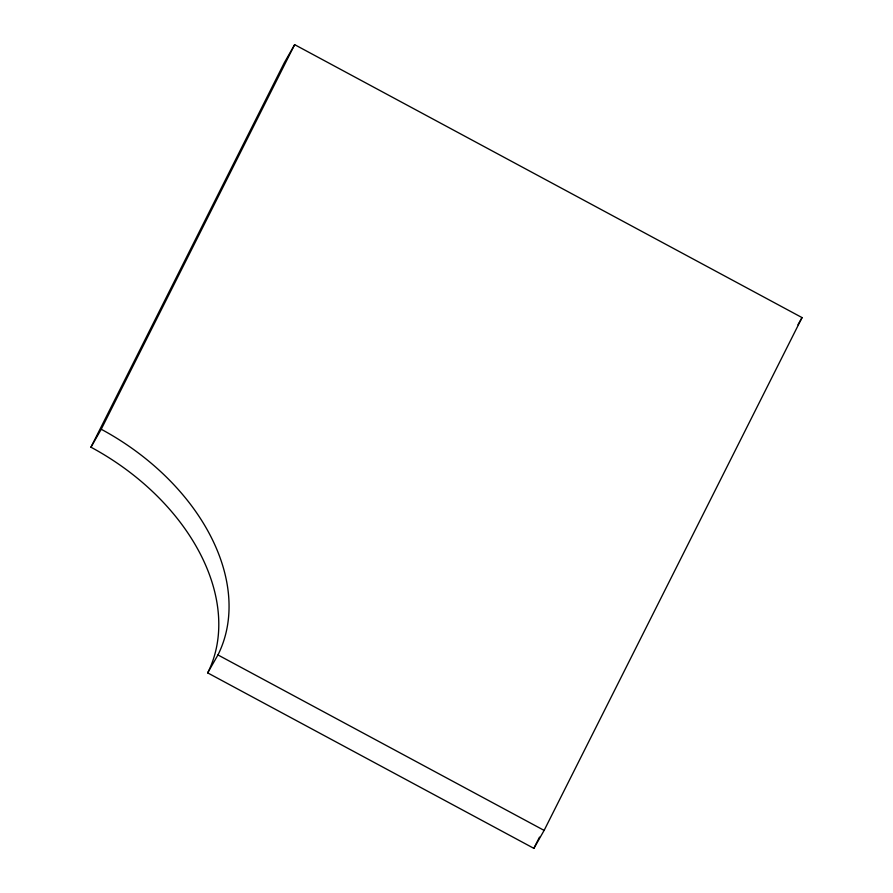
<?xml version="1.0" encoding="UTF-8"?>
<svg xmlns="http://www.w3.org/2000/svg" width="893" height="893" viewBox="0 0 893 893"><rect width="100%" height="100%" fill="white"/><g stroke="black" fill="none" stroke-linecap="round" stroke-linejoin="round"><path stroke-width="1.34" d="M90.952 447.203L284.387 62.599L294.657 44.65L802.048 317.595L544.127 830.401L533.869 848.35L207.689 672.887A205.837 143.393 29.8 0 0 90.952 447.203L101.222 429.254L294.657 44.65M533.869 848.35L539.495 837.143M207.689 672.887L217.948 654.937A205.837 143.393 29.8 0 0 101.222 429.254M797.94 324.773L802.048 317.595M217.948 654.937L544.127 830.401"/></g></svg>
